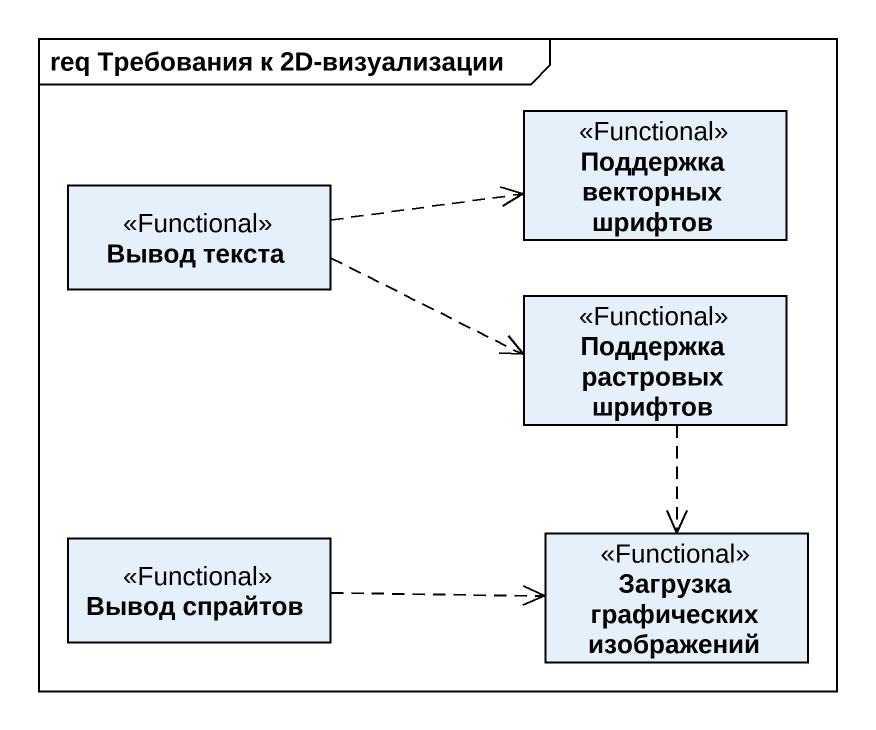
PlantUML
@startuml
mainframe req Требования к 2D-визуализации
hide circle
hide empty members
class "Поддержка векторных шрифтов" as Поддержка_векторных_шрифтов <<Functional>>
class "Вывод текста" as Вывод_текста <<Functional>>
class "Поддержка растровых шрифтов" as Поддержка_растровых_шрифтов <<Functional>>
class "Вывод спрайтов" as Вывод_спрайтов <<Functional>>
class "Загрузка графических изображений" as Загрузка_графических <<Functional>>
Вывод_текста .right.> Поддержка_векторных_шрифтов
Вывод_текста .right.> Поддержка_растровых_шрифтов
Поддержка_растровых_шрифтов ..> Загрузка_графических
Вывод_спрайтов .right.> Загрузка_графических
@enduml
